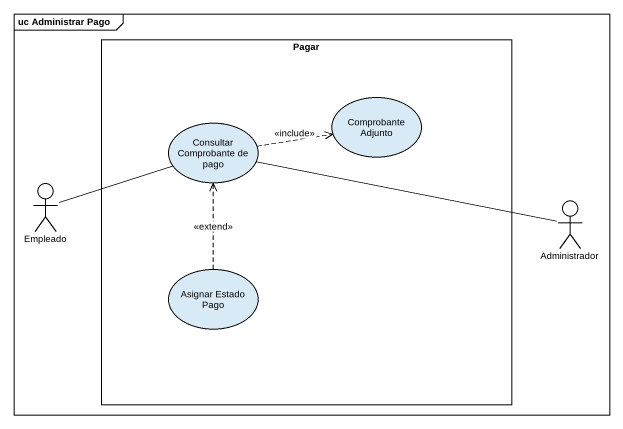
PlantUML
@startuml
mainframe uc Administrar Pago
rectangle Pagar {
  usecase "Consultar Comprobante de pago" as Consultar_Comprobante_de
  usecase "Comprobante Adjunto" as Comprobante_Adjunto
  usecase "Asignar Estado Pago" as Asignar_Estado_Pago
}
actor Empleado
actor Administrador
Consultar_Comprobante_de .right.> Comprobante_Adjunto : <<include>>
Empleado -right- Consultar_Comprobante_de
Administrador -left- Consultar_Comprobante_de
Asignar_Estado_Pago .up.> Consultar_Comprobante_de : <<extend>>
@enduml
